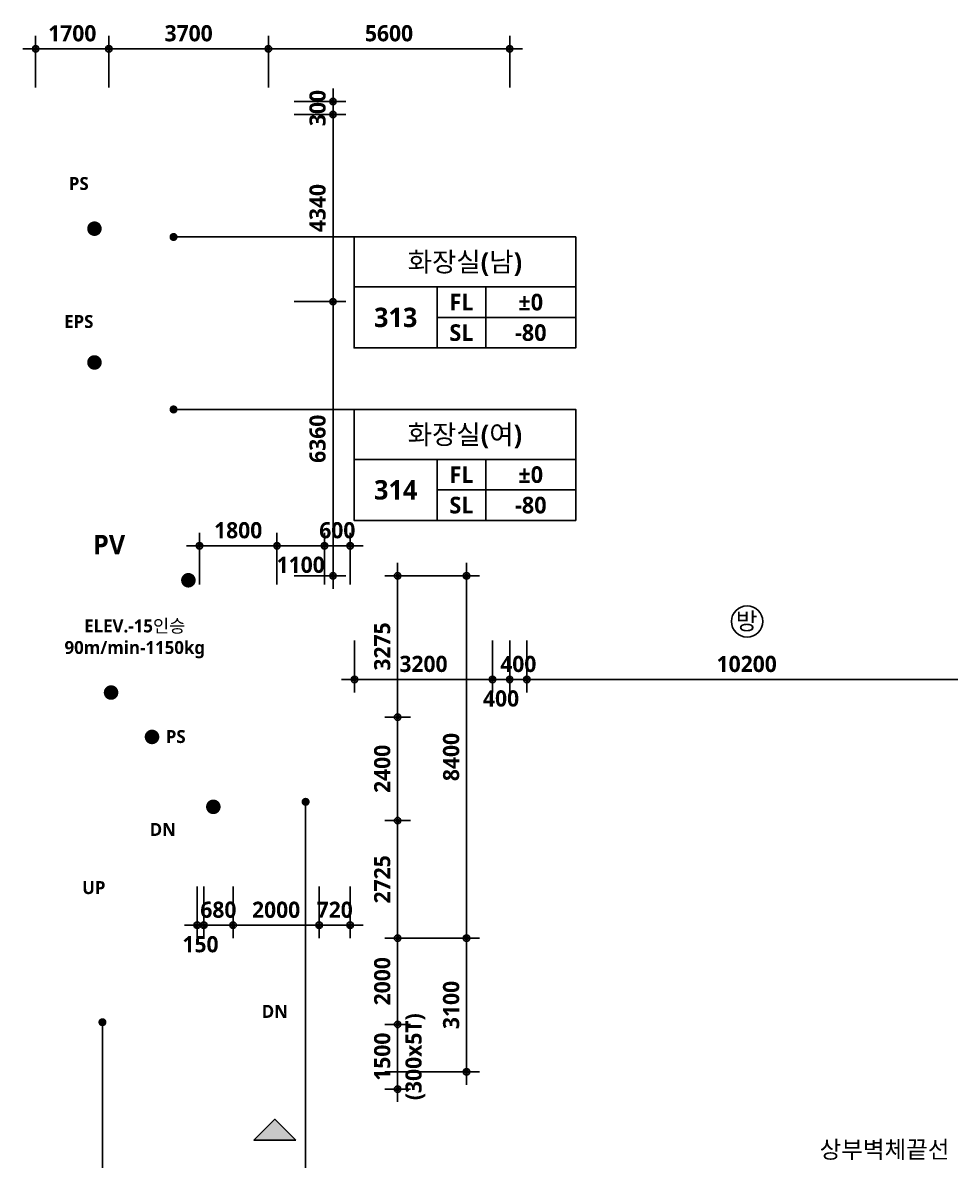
# Model space of a CAD drawing. Header units: millimetres. Extents: x -63924 to 190228206, y 0 to 456875599.
# Drawn here: x 29220 to 50744, y 535299 to 561678 of the extents above; entities that cross this region are included whole.
import ezdxf
from ezdxf.enums import TextEntityAlignment as Align

# ---------------------------------------------------------------- set-up
doc = ezdxf.new("R2010")
doc.units = ezdxf.units.MM
doc.header["$LTSCALE"] = 150
doc.header["$MEASUREMENT"] = 0
doc.header["$PDSIZE"] = -10
doc.layers.get('0').update_dxf_attribs({"linetype": 'CONTINUOUS'})
doc.layers.get('Defpoints').update_dxf_attribs({"color": 153, "linetype": 'CONTINUOUS'})
for name, color, linetype in [('A-ANNO-DIM', 4, 'CONTINUOUS'), ('A-ANNO-ENT', 1, 'CONTINUOUS'), ('A-ANNO-GRA1', 7, 'CONTINUOUS'), ('A-ANNO-LEAD', 4, 'CONTINUOUS'), ('A-ANNO-SYMB', 7, 'CONTINUOUS'), ('A-ANNO-TEXT1', 7, 'CONTINUOUS'), ('A-ANNO-TEXT2', 3, 'CONTINUOUS'), ('A-ANNO-TITL', 7, 'CONTINUOUS'), ('A-FLOR-MARK-ARCH', 1, 'CONTINUOUS')]:
    doc.layers.add(name, color=color, linetype=linetype)
doc.styles.add('2020음성 1차', font='')
doc.styles.add('SH_나눔', font='')
doc.styles.add('SH_대대리576', font='')
doc.styles.add('SH_진천_나눔', font='')
doc.styles.get('2020음성 1차').set_extended_font_data('NanumGothic', bold=True)
doc.styles.get('SH_나눔').set_extended_font_data('NanumGothic', bold=True)
doc.styles.get('SH_대대리576').set_extended_font_data('NanumGothic', bold=True)
doc.styles.get('SH_진천_나눔').set_extended_font_data('NanumGothic', bold=True)
doc.dimstyles.new('SHP300내부', dxfattribs={"dimscale": 150, "dimtxt": 2.5, "dimasz": 1, "dimexe": 2, "dimexo": 2, "dimgap": 1, "dimtad": 1, "dimdec": 0, "dimzin": 0, "dimdsep": 46, "dimtxsty": 'SH_대대리576', "dimblk": 'DIMDOT', "dimcen": 0.09, "dimclrd": 256, "dimclre": 256, "dimclrt": 3, "dimadec": 0, "dimazin": 1, "dimtfac": 1, "dimtdec": 0, "dimtix": 1, "dimtmove": 2, "dimatfit": 0, "dimldrblk": 'DIMDOT', "dimfxl": 1, "dimtolj": 1, "dimtzin": 0, "dimlwd": -1, "dimlwe": -1, "dimarcsym": 0})

# ---------------------------------------------------------------- blocks, each defined once
blk = doc.blocks.new('DIMDOT')
at = {"color": 0}
blk.add_line((-2, 0), (2, 0), dxfattribs=at)
for radius in [0.5, 0.25]:
    blk.add_circle((0, 0), radius, dxfattribs=at)
blk = doc.blocks.new('*D223')
at = {"layer": 'A-ANNO-DIM', "transparency": 16777216}
for p, q in [((40520, 547350), (40520, 546150)), ((40920, 547350), (40920, 546150)), ((40370, 546450), (40220, 546450)), ((40920, 546450), (40520, 546450)), ((41070, 546450), (41220, 546450))]:
    blk.add_line(p, q, dxfattribs=at)
at = {"layer": 'Defpoints', "color": 0, "transparency": 16777216}
for p in [(40520, 547650), (40920, 547650), (40520, 546450)]:
    blk.add_point(p, dxfattribs=at)
at = {"layer": 'A-ANNO-DIM', "linetype": 'ByBlock', "transparency": 16777216, "xscale": 150, "yscale": 150, "zscale": 150}
blk.add_blockref('DIMDOT', (40520, 546450), dxfattribs=at)
at = {"layer": 'A-ANNO-DIM', "linetype": 'ByBlock', "transparency": 16777216, "xscale": 150, "yscale": 150, "zscale": 150, "rotation": 180}
blk.add_blockref('DIMDOT', (40920, 546450), dxfattribs=at)
at = {"layer": 'A-ANNO-DIM', "color": 3, "transparency": 16777216, "insert": (40720, 546806), "char_height": 375, "attachment_point": 5, "style": 'SH_대대리576'}
blk.add_mtext('\\A1;400', dxfattribs=at)
blk = doc.blocks.new('*D1330')
at = {"layer": 'A-ANNO-DIM', "transparency": 16777216}
for p, q in [((37620, 548850), (39820, 548850)), ((39520, 548700), (39520, 540600)), ((37620, 540450), (39820, 540450))]:
    blk.add_line(p, q, dxfattribs=at)
at = {"layer": 'Defpoints', "color": 0, "transparency": 16777216}
for p in [(37320, 548850), (37320, 540450), (39520, 540450)]:
    blk.add_point(p, dxfattribs=at)
at = {"layer": 'A-ANNO-DIM', "linetype": 'ByBlock', "transparency": 16777216, "xscale": 150, "yscale": 150, "zscale": 150}
for p, rotation in [((39520, 548850), 89.99999999999994), ((39520, 540450), 269.9999999999999)]:
    blk.add_blockref('DIMDOT', p, dxfattribs=dict(at, rotation=rotation))
at = {"layer": 'A-ANNO-DIM', "color": 3, "transparency": 16777216, "insert": (39163, 544650), "char_height": 375, "attachment_point": 5, "rotation": 90, "style": 'SH_대대리576'}
blk.add_mtext('\\A1;8400', dxfattribs=at)
blk = doc.blocks.new('*D1337')
at = {"layer": 'A-ANNO-DIM', "transparency": 16777216}
for p, q in [((37620, 540450), (39820, 540450)), ((39520, 537500), (39520, 540300)), ((37620, 537350), (39820, 537350))]:
    blk.add_line(p, q, dxfattribs=at)
at = {"layer": 'Defpoints', "color": 0, "transparency": 16777216}
for p in [(37320, 540450), (39520, 540450), (37320, 537350)]:
    blk.add_point(p, dxfattribs=at)
at = {"layer": 'A-ANNO-DIM', "linetype": 'ByBlock', "transparency": 16777216, "xscale": 150, "yscale": 150, "zscale": 150}
for p, rotation in [((39520, 540450), 90), ((39520, 537350), 270)]:
    blk.add_blockref('DIMDOT', p, dxfattribs=dict(at, rotation=rotation))
at = {"layer": 'A-ANNO-DIM', "color": 3, "transparency": 16777216, "insert": (39163, 538900), "char_height": 375, "attachment_point": 5, "rotation": 90, "style": 'SH_대대리576'}
blk.add_mtext('\\A1;3100', dxfattribs=at)
blk = doc.blocks.new('*D1340')
at = {"layer": 'A-ANNO-DIM', "transparency": 16777216}
for p, q in [((37620, 543175), (38220, 543175)), ((37920, 540600), (37920, 543025)), ((37620, 540450), (38220, 540450))]:
    blk.add_line(p, q, dxfattribs=at)
at = {"layer": 'Defpoints', "color": 0, "transparency": 16777216}
for p in [(37320, 543175), (37920, 543175), (37320, 540450)]:
    blk.add_point(p, dxfattribs=at)
at = {"layer": 'A-ANNO-DIM', "linetype": 'ByBlock', "transparency": 16777216, "xscale": 150, "yscale": 150, "zscale": 150}
for p, rotation in [((37920, 543175), 90), ((37920, 540450), 270)]:
    blk.add_blockref('DIMDOT', p, dxfattribs=dict(at, rotation=rotation))
at = {"layer": 'A-ANNO-DIM', "color": 3, "transparency": 16777216, "insert": (37563, 541813), "char_height": 375, "attachment_point": 5, "rotation": 90, "style": 'SH_대대리576'}
blk.add_mtext('\\A1;2725', dxfattribs=at)
blk = doc.blocks.new('*D1341')
at = {"layer": 'A-ANNO-DIM', "transparency": 16777216}
for p, q in [((37620, 545575), (38220, 545575)), ((37920, 545425), (37920, 543325)), ((37620, 543175), (38220, 543175))]:
    blk.add_line(p, q, dxfattribs=at)
at = {"layer": 'Defpoints', "color": 0, "transparency": 16777216}
for p in [(37320, 545575), (37320, 543175), (37920, 543175)]:
    blk.add_point(p, dxfattribs=at)
at = {"layer": 'A-ANNO-DIM', "linetype": 'ByBlock', "transparency": 16777216, "xscale": 150, "yscale": 150, "zscale": 150}
for p, rotation in [((37920, 545575), 90), ((37920, 543175), 270)]:
    blk.add_blockref('DIMDOT', p, dxfattribs=dict(at, rotation=rotation))
at = {"layer": 'A-ANNO-DIM', "color": 3, "transparency": 16777216, "insert": (37564, 544375), "char_height": 375, "attachment_point": 5, "rotation": 90, "style": 'SH_대대리576'}
blk.add_mtext('\\A1;2400', dxfattribs=at)
blk = doc.blocks.new('*D1342')
at = {"layer": 'A-ANNO-DIM', "transparency": 16777216}
for p, q in [((37620, 548850), (38220, 548850)), ((37920, 545725), (37920, 548700)), ((37620, 545575), (38220, 545575))]:
    blk.add_line(p, q, dxfattribs=at)
at = {"layer": 'Defpoints', "color": 0, "transparency": 16777216}
for p in [(37320, 548850), (37920, 548850), (37320, 545575)]:
    blk.add_point(p, dxfattribs=at)
at = {"layer": 'A-ANNO-DIM', "linetype": 'ByBlock', "transparency": 16777216, "xscale": 150, "yscale": 150, "zscale": 150}
for p, rotation in [((37920, 548850), 90), ((37920, 545575), 270)]:
    blk.add_blockref('DIMDOT', p, dxfattribs=dict(at, rotation=rotation))
at = {"layer": 'A-ANNO-DIM', "color": 3, "transparency": 16777216, "insert": (37563, 547213), "char_height": 375, "attachment_point": 5, "rotation": 90, "style": 'SH_대대리576'}
blk.add_mtext('\\A1;3275', dxfattribs=at)
blk = doc.blocks.new('*D1365')
at = {"layer": 'A-ANNO-DIM', "transparency": 16777216}
for p, q in [((35520, 555210), (36720, 555210)), ((36420, 555060), (36420, 549000)), ((35520, 548850), (36720, 548850))]:
    blk.add_line(p, q, dxfattribs=at)
at = {"layer": 'Defpoints', "color": 0, "transparency": 16777216}
for p in [(35220, 555210), (35220, 548850), (36420, 548850)]:
    blk.add_point(p, dxfattribs=at)
at = {"layer": 'A-ANNO-DIM', "linetype": 'ByBlock', "transparency": 16777216, "xscale": 150, "yscale": 150, "zscale": 150}
for p, rotation in [((36420, 555210), 90.00000000000006), ((36420, 548850), 270.0000000000001)]:
    blk.add_blockref('DIMDOT', p, dxfattribs=dict(at, rotation=rotation))
at = {"layer": 'A-ANNO-DIM', "color": 3, "transparency": 16777216, "insert": (36063, 552030), "char_height": 375, "attachment_point": 5, "rotation": 90, "style": 'SH_대대리576'}
blk.add_mtext('\\A1;6360', dxfattribs=at)
blk = doc.blocks.new('*D1366')
at = {"layer": 'A-ANNO-DIM', "transparency": 16777216}
for p, q in [((31220, 560175), (31220, 561375)), ((34920, 560175), (34920, 561375)), ((31370, 561075), (34770, 561075))]:
    blk.add_line(p, q, dxfattribs=at)
at = {"layer": 'Defpoints', "color": 0, "transparency": 16777216}
for p in [(34920, 561075), (31220, 559875), (34920, 559875)]:
    blk.add_point(p, dxfattribs=at)
at = {"layer": 'A-ANNO-DIM', "linetype": 'ByBlock', "transparency": 16777216, "xscale": 150, "yscale": 150, "zscale": 150, "rotation": 180}
blk.add_blockref('DIMDOT', (31220, 561075), dxfattribs=at)
at = {"layer": 'A-ANNO-DIM', "linetype": 'ByBlock', "transparency": 16777216, "xscale": 150, "yscale": 150, "zscale": 150}
blk.add_blockref('DIMDOT', (34920, 561075), dxfattribs=at)
at = {"layer": 'A-ANNO-DIM', "color": 3, "transparency": 16777216, "insert": (33070, 561432), "char_height": 375, "attachment_point": 5, "style": 'SH_대대리576'}
blk.add_mtext('\\A1;3700', dxfattribs=at)
blk = doc.blocks.new('*D1367')
at = {"layer": 'A-ANNO-DIM', "transparency": 16777216}
for p, q in [((29520, 560175), (29520, 561375)), ((31220, 560175), (31220, 561375)), ((31070, 561075), (29670, 561075))]:
    blk.add_line(p, q, dxfattribs=at)
at = {"layer": 'Defpoints', "color": 0, "transparency": 16777216}
for p in [(29520, 561075), (29520, 559875), (31220, 559875)]:
    blk.add_point(p, dxfattribs=at)
at = {"layer": 'A-ANNO-DIM', "linetype": 'ByBlock', "transparency": 16777216, "xscale": 150, "yscale": 150, "zscale": 150, "rotation": 180}
blk.add_blockref('DIMDOT', (29520, 561075), dxfattribs=at)
at = {"layer": 'A-ANNO-DIM', "linetype": 'ByBlock', "transparency": 16777216, "xscale": 150, "yscale": 150, "zscale": 150}
blk.add_blockref('DIMDOT', (31220, 561075), dxfattribs=at)
at = {"layer": 'A-ANNO-DIM', "color": 3, "transparency": 16777216, "insert": (30370, 561431), "char_height": 375, "attachment_point": 5, "style": 'SH_대대리576'}
blk.add_mtext('\\A1;1700', dxfattribs=at)
blk = doc.blocks.new('*D1368')
at = {"layer": 'A-ANNO-DIM', "transparency": 16777216}
for p, q in [((34920, 560175), (34920, 561375)), ((40520, 560175), (40520, 561375)), ((40370, 561075), (35070, 561075))]:
    blk.add_line(p, q, dxfattribs=at)
at = {"layer": 'Defpoints', "color": 0, "transparency": 16777216}
for p in [(34920, 561075), (34920, 559875), (40520, 559875)]:
    blk.add_point(p, dxfattribs=at)
at = {"layer": 'A-ANNO-DIM', "linetype": 'ByBlock', "transparency": 16777216, "xscale": 150, "yscale": 150, "zscale": 150, "rotation": 180}
blk.add_blockref('DIMDOT', (34920, 561075), dxfattribs=at)
at = {"layer": 'A-ANNO-DIM', "linetype": 'ByBlock', "transparency": 16777216, "xscale": 150, "yscale": 150, "zscale": 150}
blk.add_blockref('DIMDOT', (40520, 561075), dxfattribs=at)
at = {"layer": 'A-ANNO-DIM', "color": 3, "transparency": 16777216, "insert": (37720, 561432), "char_height": 375, "attachment_point": 5, "style": 'SH_대대리576'}
blk.add_mtext('\\A1;5600', dxfattribs=at)
blk = doc.blocks.new('*D1369')
at = {"layer": 'A-ANNO-DIM', "transparency": 16777216}
for p, q in [((35520, 559550), (36720, 559550)), ((36420, 555360), (36420, 559400)), ((35520, 555210), (36720, 555210))]:
    blk.add_line(p, q, dxfattribs=at)
at = {"layer": 'Defpoints', "color": 0, "transparency": 16777216}
for p in [(35220, 559550), (36420, 559550), (35220, 555210)]:
    blk.add_point(p, dxfattribs=at)
at = {"layer": 'A-ANNO-DIM', "linetype": 'ByBlock', "transparency": 16777216, "xscale": 150, "yscale": 150, "zscale": 150}
for p, rotation in [((36420, 559550), 90), ((36420, 555210), 270)]:
    blk.add_blockref('DIMDOT', p, dxfattribs=dict(at, rotation=rotation))
at = {"layer": 'A-ANNO-DIM', "color": 3, "transparency": 16777216, "insert": (36063, 557380), "char_height": 375, "attachment_point": 5, "rotation": 90, "style": 'SH_대대리576'}
blk.add_mtext('\\A1;4340', dxfattribs=at)
blk = doc.blocks.new('*D1373')
at = {"layer": 'A-ANNO-DIM', "transparency": 16777216}
for p, q in [((35120, 548650), (35120, 549850)), ((36220, 548650), (36220, 549850)), ((35270, 549550), (36070, 549550))]:
    blk.add_line(p, q, dxfattribs=at)
at = {"layer": 'Defpoints', "color": 0, "transparency": 16777216}
for p in [(36220, 549550), (35120, 548350), (36220, 548350)]:
    blk.add_point(p, dxfattribs=at)
at = {"layer": 'A-ANNO-DIM', "linetype": 'ByBlock', "transparency": 16777216, "xscale": 150, "yscale": 150, "zscale": 150, "rotation": 180}
blk.add_blockref('DIMDOT', (35120, 549550), dxfattribs=at)
at = {"layer": 'A-ANNO-DIM', "linetype": 'ByBlock', "transparency": 16777216, "xscale": 150, "yscale": 150, "zscale": 150}
blk.add_blockref('DIMDOT', (36220, 549550), dxfattribs=at)
at = {"layer": 'A-ANNO-DIM', "color": 3, "transparency": 16777216, "insert": (35670, 549106), "char_height": 375, "attachment_point": 5, "style": 'SH_대대리576'}
blk.add_mtext('\\A1;1100', dxfattribs=at)
blk = doc.blocks.new('*D1374')
at = {"layer": 'A-ANNO-DIM', "transparency": 16777216}
for p, q in [((36220, 548650), (36220, 549850)), ((36820, 548650), (36820, 549850)), ((36070, 549550), (35920, 549550)), ((36820, 549550), (36220, 549550)), ((36970, 549550), (37120, 549550))]:
    blk.add_line(p, q, dxfattribs=at)
at = {"layer": 'Defpoints', "color": 0, "transparency": 16777216}
for p in [(36220, 549550), (36220, 548350), (36820, 548350)]:
    blk.add_point(p, dxfattribs=at)
at = {"layer": 'A-ANNO-DIM', "linetype": 'ByBlock', "transparency": 16777216, "xscale": 150, "yscale": 150, "zscale": 150}
blk.add_blockref('DIMDOT', (36220, 549550), dxfattribs=at)
at = {"layer": 'A-ANNO-DIM', "linetype": 'ByBlock', "transparency": 16777216, "xscale": 150, "yscale": 150, "zscale": 150, "rotation": 180}
blk.add_blockref('DIMDOT', (36820, 549550), dxfattribs=at)
at = {"layer": 'A-ANNO-DIM', "color": 3, "transparency": 16777216, "insert": (36520, 549907), "char_height": 375, "attachment_point": 5, "style": 'SH_대대리576'}
blk.add_mtext('\\A1;600', dxfattribs=at)
blk = doc.blocks.new('*D1386')
at = {"layer": 'A-ANNO-DIM', "transparency": 16777216}
for p, q in [((33320, 548650), (33320, 549850)), ((35120, 548650), (35120, 549850)), ((33470, 549550), (34970, 549550))]:
    blk.add_line(p, q, dxfattribs=at)
at = {"layer": 'Defpoints', "color": 0, "transparency": 16777216}
for p in [(35120, 549550), (33320, 548350), (35120, 548350)]:
    blk.add_point(p, dxfattribs=at)
at = {"layer": 'A-ANNO-DIM', "linetype": 'ByBlock', "transparency": 16777216, "xscale": 150, "yscale": 150, "zscale": 150, "rotation": 180}
blk.add_blockref('DIMDOT', (33320, 549550), dxfattribs=at)
at = {"layer": 'A-ANNO-DIM', "linetype": 'ByBlock', "transparency": 16777216, "xscale": 150, "yscale": 150, "zscale": 150}
blk.add_blockref('DIMDOT', (35120, 549550), dxfattribs=at)
at = {"layer": 'A-ANNO-DIM', "color": 3, "transparency": 16777216, "insert": (34220, 549907), "char_height": 375, "attachment_point": 5, "style": 'SH_대대리576'}
blk.add_mtext('\\A1;1800', dxfattribs=at)
blk = doc.blocks.new('G$C9D92D8A7')
at = {"layer": 'A-ANNO-GRA1'}
for p, q in [((0, 11), (40, 11)), ((15, 11), (15, 0)), ((23.75, 11), (23.75, 0)), ((15, 5.5), (40, 5.5))]:
    blk.add_line(p, q, dxfattribs=at)
blk.add_lwpolyline([(0, 20), (0, 0), (40, 0), (40, 20)], close=True, dxfattribs=at)
at = {"style": '2020음성 1차'}
for tag, height, p in [('실명', 3.5, (20, 15.5)), ('마감레벨', 3, (31.875, 8.25)), ('실번호', 3.5, (7.5, 5.5)), ('구조레벨', 3, (31.875, 2.75))]:
    blk.add_attdef(tag, text='', height=height, dxfattribs=at).set_placement(p, align=Align.MIDDLE_CENTER)
at = {"layer": 'A-ANNO-TEXT1', "style": 'SH_나눔'}
for s, p in [('FL', (19.375, 8.25)), ('SL', (19.375, 2.75))]:
    blk.add_text(s, height=3, dxfattribs=at).set_placement(p, align=Align.MIDDLE)
blk = doc.blocks.new('방화스크린 TEXT100')
at = {"layer": 'A-ANNO-SYMB'}
blk.add_circle((0, 0), 243, dxfattribs=at)
at = {"layer": 'A-ANNO-TITL', "style": '2020음성 1차'}
blk.add_text('방', height=267, dxfattribs=at).set_placement((-7, 7), align=Align.MIDDLE_CENTER)
blk = doc.blocks.new('*D1790')
at = {"layer": 'A-ANNO-DIM', "transparency": 16777216}
for p, q in [((37920, 538600), (37920, 538750)), ((37620, 538450), (38220, 538450)), ((37920, 538450), (37920, 536950)), ((37620, 536950), (38220, 536950)), ((37920, 536800), (37920, 536650))]:
    blk.add_line(p, q, dxfattribs=at)
at = {"layer": 'Defpoints', "color": 0, "transparency": 16777216}
for p in [(37320, 538450), (37320, 536950), (37920, 536950)]:
    blk.add_point(p, dxfattribs=at)
at = {"layer": 'A-ANNO-DIM', "linetype": 'ByBlock', "transparency": 16777216, "xscale": 150, "yscale": 150, "zscale": 150}
for p, rotation in [((37920, 538450), 270), ((37920, 536950), 90)]:
    blk.add_blockref('DIMDOT', p, dxfattribs=dict(at, rotation=rotation))
at = {"layer": 'A-ANNO-DIM', "color": 3, "transparency": 16777216, "char_height": 375, "attachment_point": 5, "rotation": 90, "style": 'SH_대대리576'}
for s, insert in [('\\A1;(300x5T)', (38330, 537700)), ('\\A1;1500', (37564, 537700))]:
    blk.add_mtext(s, dxfattribs=dict(at, insert=insert))
blk = doc.blocks.new('*D1791')
at = {"layer": 'A-ANNO-DIM', "transparency": 16777216}
for p, q in [((37620, 540450), (38220, 540450)), ((37920, 540300), (37920, 538600)), ((37620, 538450), (38220, 538450))]:
    blk.add_line(p, q, dxfattribs=at)
at = {"layer": 'Defpoints', "color": 0, "transparency": 16777216}
for p in [(37320, 540450), (37320, 538450), (37920, 538450)]:
    blk.add_point(p, dxfattribs=at)
at = {"layer": 'A-ANNO-DIM', "linetype": 'ByBlock', "transparency": 16777216, "xscale": 150, "yscale": 150, "zscale": 150}
for p, rotation in [((37920, 540450), 90), ((37920, 538450), 270)]:
    blk.add_blockref('DIMDOT', p, dxfattribs=dict(at, rotation=rotation))
at = {"layer": 'A-ANNO-DIM', "color": 3, "transparency": 16777216, "insert": (37564, 539450), "char_height": 375, "attachment_point": 5, "rotation": 90, "style": 'SH_대대리576'}
blk.add_mtext('\\A1;2000', dxfattribs=at)
blk = doc.blocks.new('*D2017')
at = {"layer": 'A-ANNO-DIM', "transparency": 16777216}
for p, q in [((33270, 541650), (33270, 540450)), ((33420, 541650), (33420, 540450)), ((33120, 540750), (32970, 540750)), ((33420, 540750), (33270, 540750)), ((33570, 540750), (33720, 540750))]:
    blk.add_line(p, q, dxfattribs=at)
at = {"layer": 'Defpoints', "color": 0, "transparency": 16777216}
for p in [(33270, 541950), (33420, 541950), (33270, 540750)]:
    blk.add_point(p, dxfattribs=at)
at = {"layer": 'A-ANNO-DIM', "linetype": 'ByBlock', "transparency": 16777216, "xscale": 150, "yscale": 150, "zscale": 150}
blk.add_blockref('DIMDOT', (33270, 540750), dxfattribs=at)
at = {"layer": 'A-ANNO-DIM', "linetype": 'ByBlock', "transparency": 16777216, "xscale": 150, "yscale": 150, "zscale": 150, "rotation": 180}
blk.add_blockref('DIMDOT', (33420, 540750), dxfattribs=at)
at = {"layer": 'A-ANNO-DIM', "color": 3, "transparency": 16777216, "insert": (33345, 540306), "char_height": 375, "attachment_point": 5, "style": 'SH_대대리576'}
blk.add_mtext('\\A1;150', dxfattribs=at)
blk = doc.blocks.new('*D2018')
at = {"layer": 'A-ANNO-DIM', "transparency": 16777216}
for p, q in [((33420, 541650), (33420, 540450)), ((34100, 541575), (34100, 540450)), ((33270, 540750), (33120, 540750)), ((33420, 540750), (34100, 540750)), ((34250, 540750), (34400, 540750))]:
    blk.add_line(p, q, dxfattribs=at)
at = {"layer": 'Defpoints', "color": 0, "transparency": 16777216}
for p in [(33420, 541950), (34100, 541875), (34100, 540750)]:
    blk.add_point(p, dxfattribs=at)
at = {"layer": 'A-ANNO-DIM', "linetype": 'ByBlock', "transparency": 16777216, "xscale": 150, "yscale": 150, "zscale": 150}
blk.add_blockref('DIMDOT', (33420, 540750), dxfattribs=at)
at = {"layer": 'A-ANNO-DIM', "linetype": 'ByBlock', "transparency": 16777216, "xscale": 150, "yscale": 150, "zscale": 150, "rotation": 180}
blk.add_blockref('DIMDOT', (34100, 540750), dxfattribs=at)
at = {"layer": 'A-ANNO-DIM', "color": 3, "transparency": 16777216, "insert": (33760, 541107), "char_height": 375, "attachment_point": 5, "style": 'SH_대대리576'}
blk.add_mtext('\\A1;680', dxfattribs=at)
blk = doc.blocks.new('*D2019')
at = {"layer": 'A-ANNO-DIM', "transparency": 16777216}
for p, q in [((34100, 541650), (34100, 540450)), ((36100, 541650), (36100, 540450)), ((35950, 540750), (34250, 540750))]:
    blk.add_line(p, q, dxfattribs=at)
at = {"layer": 'Defpoints', "color": 0, "transparency": 16777216}
for p in [(34100, 541950), (36100, 541950), (34100, 540750)]:
    blk.add_point(p, dxfattribs=at)
at = {"layer": 'A-ANNO-DIM', "linetype": 'ByBlock', "transparency": 16777216, "xscale": 150, "yscale": 150, "zscale": 150, "rotation": 180}
blk.add_blockref('DIMDOT', (34100, 540750), dxfattribs=at)
at = {"layer": 'A-ANNO-DIM', "linetype": 'ByBlock', "transparency": 16777216, "xscale": 150, "yscale": 150, "zscale": 150}
blk.add_blockref('DIMDOT', (36100, 540750), dxfattribs=at)
at = {"layer": 'A-ANNO-DIM', "color": 3, "transparency": 16777216, "insert": (35100, 541106), "char_height": 375, "attachment_point": 5, "style": 'SH_대대리576'}
blk.add_mtext('\\A1;2000', dxfattribs=at)
blk = doc.blocks.new('*D2020')
at = {"layer": 'A-ANNO-DIM', "transparency": 16777216}
for p, q in [((36100, 541650), (36100, 540450)), ((36820, 541650), (36820, 540450)), ((35950, 540750), (35800, 540750)), ((36100, 540750), (36820, 540750)), ((36970, 540750), (37120, 540750))]:
    blk.add_line(p, q, dxfattribs=at)
at = {"layer": 'Defpoints', "color": 0, "transparency": 16777216}
for p in [(36100, 541950), (36820, 541950), (36820, 540750)]:
    blk.add_point(p, dxfattribs=at)
at = {"layer": 'A-ANNO-DIM', "linetype": 'ByBlock', "transparency": 16777216, "xscale": 150, "yscale": 150, "zscale": 150}
blk.add_blockref('DIMDOT', (36100, 540750), dxfattribs=at)
at = {"layer": 'A-ANNO-DIM', "linetype": 'ByBlock', "transparency": 16777216, "xscale": 150, "yscale": 150, "zscale": 150, "rotation": 180}
blk.add_blockref('DIMDOT', (36820, 540750), dxfattribs=at)
at = {"layer": 'A-ANNO-DIM', "color": 3, "transparency": 16777216, "insert": (36460, 541106), "char_height": 375, "attachment_point": 5, "style": 'SH_대대리576'}
blk.add_mtext('\\A1;720', dxfattribs=at)
blk = doc.blocks.new('*D2021')
at = {"layer": 'A-ANNO-DIM', "transparency": 16777216}
for p, q in [((40120, 547350), (40120, 546150)), ((40520, 547350), (40520, 546150)), ((39970, 546450), (39820, 546450)), ((40120, 546450), (40520, 546450)), ((40670, 546450), (40820, 546450))]:
    blk.add_line(p, q, dxfattribs=at)
at = {"layer": 'Defpoints', "color": 0, "transparency": 16777216}
for p in [(40120, 547650), (40520, 547650), (40520, 546450)]:
    blk.add_point(p, dxfattribs=at)
at = {"layer": 'A-ANNO-DIM', "linetype": 'ByBlock', "transparency": 16777216, "xscale": 150, "yscale": 150, "zscale": 150}
blk.add_blockref('DIMDOT', (40120, 546450), dxfattribs=at)
at = {"layer": 'A-ANNO-DIM', "linetype": 'ByBlock', "transparency": 16777216, "xscale": 150, "yscale": 150, "zscale": 150, "rotation": 180}
blk.add_blockref('DIMDOT', (40520, 546450), dxfattribs=at)
at = {"layer": 'A-ANNO-DIM', "color": 3, "transparency": 16777216, "insert": (40320, 546006), "char_height": 375, "attachment_point": 5, "style": 'SH_대대리576'}
blk.add_mtext('\\A1;400', dxfattribs=at)
blk = doc.blocks.new('*D2022')
at = {"layer": 'A-ANNO-DIM', "transparency": 16777216}
for p, q in [((36920, 547350), (36920, 546150)), ((40120, 547350), (40120, 546150)), ((39970, 546450), (37070, 546450))]:
    blk.add_line(p, q, dxfattribs=at)
at = {"layer": 'Defpoints', "color": 0, "transparency": 16777216}
for p in [(36920, 547650), (40120, 547650), (36920, 546450)]:
    blk.add_point(p, dxfattribs=at)
at = {"layer": 'A-ANNO-DIM', "linetype": 'ByBlock', "transparency": 16777216, "xscale": 150, "yscale": 150, "zscale": 150, "rotation": 180}
blk.add_blockref('DIMDOT', (36920, 546450), dxfattribs=at)
at = {"layer": 'A-ANNO-DIM', "linetype": 'ByBlock', "transparency": 16777216, "xscale": 150, "yscale": 150, "zscale": 150}
blk.add_blockref('DIMDOT', (40120, 546450), dxfattribs=at)
at = {"layer": 'A-ANNO-DIM', "color": 3, "transparency": 16777216, "insert": (38520, 546807), "char_height": 375, "attachment_point": 5, "style": 'SH_대대리576'}
blk.add_mtext('\\A1;3200', dxfattribs=at)
blk = doc.blocks.new('*D2023')
at = {"layer": 'A-ANNO-DIM', "transparency": 16777216}
for p, q in [((40920, 547350), (40920, 546150)), ((51120, 547350), (51120, 546150)), ((41070, 546450), (50970, 546450))]:
    blk.add_line(p, q, dxfattribs=at)
at = {"layer": 'Defpoints', "color": 0, "transparency": 16777216}
for p in [(40920, 547650), (51120, 547650), (51120, 546450)]:
    blk.add_point(p, dxfattribs=at)
at = {"layer": 'A-ANNO-DIM', "linetype": 'ByBlock', "transparency": 16777216, "xscale": 150, "yscale": 150, "zscale": 150, "rotation": 180}
blk.add_blockref('DIMDOT', (40920, 546450), dxfattribs=at)
at = {"layer": 'A-ANNO-DIM', "linetype": 'ByBlock', "transparency": 16777216, "xscale": 150, "yscale": 150, "zscale": 150}
blk.add_blockref('DIMDOT', (51120, 546450), dxfattribs=at)
at = {"layer": 'A-ANNO-DIM', "color": 3, "transparency": 16777216, "insert": (46020, 546806), "char_height": 375, "attachment_point": 5, "style": 'SH_대대리576'}
blk.add_mtext('\\A1;10200', dxfattribs=at)
blk = doc.blocks.new('*D2111')
at = {"layer": 'A-ANNO-DIM', "transparency": 16777216}
for p, q in [((36420, 560000), (36420, 560150)), ((35520, 559850), (36720, 559850)), ((36420, 559850), (36420, 559550)), ((35520, 559550), (36720, 559550)), ((36420, 559400), (36420, 559250))]:
    blk.add_line(p, q, dxfattribs=at)
at = {"layer": 'Defpoints', "color": 0, "transparency": 16777216}
for p in [(35220, 559850), (35220, 559550), (36420, 559550)]:
    blk.add_point(p, dxfattribs=at)
at = {"layer": 'A-ANNO-DIM', "linetype": 'ByBlock', "transparency": 16777216, "xscale": 150, "yscale": 150, "zscale": 150}
for p, rotation in [((36420, 559850), 270), ((36420, 559550), 90)]:
    blk.add_blockref('DIMDOT', p, dxfattribs=dict(at, rotation=rotation))
at = {"layer": 'A-ANNO-DIM', "color": 3, "transparency": 16777216, "insert": (36063, 559700), "char_height": 375, "attachment_point": 5, "rotation": 90, "style": 'SH_대대리576'}
blk.add_mtext('\\A1;300', dxfattribs=at)

msp = doc.modelspace()

# ---------------------------------------------------------------- hatches: boundary and pattern name
at = {"layer": 'A-ANNO-ENT'}
msp.add_hatch(color=256, dxfattribs=at).paths.add_polyline_path([(34586, 535766), (35554, 535766), (35070, 536250)])

# ---------------------------------------------------------------- linework, layer by layer
at = {"const_width": 93.8}
for points in [[(32673.1, 556710, -1), (32766.9, 556710, -1)], [(32673.1, 552710, -1), (32766.9, 552710, -1)], [(35784.4, 543657.2, -1), (35784.4, 543563.4, -1)], [(31070, 538546.9, 1), (31070, 538453.1, 1)]]:
    msp.add_lwpolyline(points, format="xyb", close=True, dxfattribs=at)
for points in [[(32720, 556710), (36910, 556710)], [(32720, 552710), (36910, 552710)], [(35784.4, 543610.3), (35784.4, 534202.2)], [(31070, 538500), (31070, 534702.2)]]:
    msp.add_lwpolyline(points)
at = {"layer": 'A-ANNO-ENT'}
msp.add_lwpolyline([(35554, 535766), (34586, 535766), (35070, 536250)], close=True, dxfattribs=at)
at = {"layer": 'A-ANNO-LEAD'}
msp.add_lwpolyline([(46020, 536750, 0, 83.3, 0), (46145, 536533.5, 0, 0, 0), (46713.5, 535548.8, 0, 0, 0), (47713.5, 535548.8, 0, 0, 0)], format="xyseb", dxfattribs=at)
at = {"layer": 'A-FLOR-MARK-ARCH', "const_width": 168.8}
for points in [[(30799.8, 556902.8, 1), (30968.5, 556902.8, 1)], [(30799.8, 553800, 1), (30968.5, 553800, 1)], [(32979.5, 548749, 1), (33148.2, 548749, 1)], [(31185.6, 546145, 1), (31354.4, 546145, 1)], [(32135.6, 545116.1, 1), (32304.4, 545116.1, 1)], [(33558.6, 543495.5, 1), (33727.3, 543495.5, 1)]]:
    msp.add_lwpolyline(points, format="xyb", close=True, dxfattribs=at)

# ---------------------------------------------------------------- block references
at = {"xscale": 1.5, "yscale": 1.5, "zscale": 1.5}
msp.add_blockref('방화스크린 TEXT100', (46030, 547793), dxfattribs=at)
at = {"layer": 'A-ANNO-TEXT1'}
ref = msp.add_blockref('G$C9D92D8A7', (36910, 554138.6), dxfattribs=dict(at, xscale=128.5714285714286, yscale=128.5714285714286, zscale=128.5714285714286))
ref.add_attrib('실명', '화장실(남)', dxfattribs={"layer": 'A-ANNO-TEXT2', "height": 450, "style": '2020음성 1차'}).set_placement((39481.4, 556131.4, 191285.7), align=Align.MIDDLE_CENTER)
ref.add_attrib('실번호', '313', dxfattribs={"layer": 'A-ANNO-TEXT2', "height": 450, "style": '2020음성 1차'}).set_placement((37874.3, 554845.7, 191285.7), align=Align.MIDDLE_CENTER)
ref.add_attrib('마감레벨', '%%P0', dxfattribs={"height": 385.71, "style": '2020음성 1차'}).set_placement((41008.2, 555199.3, 191285.7), align=Align.MIDDLE_CENTER)
ref.add_attrib('구조레벨', '-80', dxfattribs={"height": 385.71, "style": '2020음성 1차'}).set_placement((41008.2, 554492.1, 191285.7), align=Align.MIDDLE_CENTER)
ref = msp.add_blockref('G$C9D92D8A7', (36910, 550138.6), dxfattribs=dict(at, xscale=128.5714285714286, yscale=128.5714285714286, zscale=128.5714285714286))
ref.add_attrib('실명', '화장실(여)', dxfattribs={"layer": 'A-ANNO-TEXT2', "height": 450, "style": '2020음성 1차'}).set_placement((39481.4, 552131.4, 191285.7), align=Align.MIDDLE_CENTER)
ref.add_attrib('실번호', '314', dxfattribs={"layer": 'A-ANNO-TEXT2', "height": 450, "style": '2020음성 1차'}).set_placement((37874.3, 550845.7, 191285.7), align=Align.MIDDLE_CENTER)
ref.add_attrib('마감레벨', '%%P0', dxfattribs={"height": 385.71, "style": '2020음성 1차'}).set_placement((41008.2, 551199.3, 191285.7), align=Align.MIDDLE_CENTER)
ref.add_attrib('구조레벨', '-80', dxfattribs={"height": 385.71, "style": '2020음성 1차'}).set_placement((41008.2, 550492.1, 191285.7), align=Align.MIDDLE_CENTER)

# ---------------------------------------------------------------- texts
at = {"layer": 'A-ANNO-TEXT1', "style": 'SH_진천_나눔'}
for s, height, p in [('PS', 300, (30520, 557950)), ('EPS', 300, (30520, 554750)), ('PV', 450, (31224, 549577.6)), ('PS', 300, (32770, 545125)), ('DN', 300, (32470, 542970)), ('UP', 300, (30870, 541620)), ('DN', 300, (35070, 538750))]:
    msp.add_text(s, height=height, dxfattribs=at).set_placement(p, align=Align.MIDDLE)
for s, p in [('ELEV.-15인승', (31820, 547690)), ('90m/min-1150kg', (31820, 547190))]:
    msp.add_text(s, height=300, dxfattribs=at).set_placement(p, align=Align.MIDDLE_CENTER)
at = {"layer": 'A-ANNO-TEXT1', "style": '2020음성 1차'}
msp.add_text('상부벽체끝선', height=400, dxfattribs=at).set_placement((47713.5, 535548.8), align=Align.MIDDLE_LEFT)

# ---------------------------------------------------------------- dimensions: what is measured, and where the dimension line sits
at = {"layer": 'A-ANNO-DIM'}
for base, p1, p2, angle, picture, middle in [((29520, 561075), (31220, 559875), (29520, 559875), 180, '*D1367', (30370, 561430.6)), ((34920, 561075), (31220, 559875), (34920, 559875), 0, '*D1366', (33070, 561431.9)), ((34920, 561075), (40520, 559875), (34920, 559875), 180, '*D1368', (37720, 561431.9)), ((36420, 559550), (35220, 559850), (35220, 559550), 270, '*D2111', (36063.1, 559700)), ((36420, 559550), (35220, 555210), (35220, 559550), 90, '*D1369', (36063.1, 557380)), ((36420, 548850), (35220, 555210), (35220, 548850), 270, '*D1365', (36063.1, 552030)), ((35120, 549550), (33320, 548350), (35120, 548350), 180, '*D1386', (34220, 549906.9)), ((36220, 549550), (36820, 548350), (36220, 548350), 0, '*D1374', (36520, 549906.9)), ((37920, 548850), (37320, 545575), (37320, 548850), 90, '*D1342', (37563.1, 547212.5)), ((39520, 540450), (37320, 548850), (37320, 540450), 90, '*D1330', (39163.1, 544650)), ((51120, 546450), (40920, 547650), (51120, 547650), 180, '*D2023', (46020, 546806.1)), ((37920, 543175), (37320, 545575), (37320, 543175), 270, '*D1341', (37563.9, 544375)), ((37920, 543175), (37320, 540450), (37320, 543175), 90, '*D1340', (37563.3, 541812.5)), ((34099.9, 540750), (33420, 541950), (34099.9, 541875), 180, '*D2018', (33759.9, 541106.9)), ((36820, 540750), (36099.9, 541950), (36820, 541950), 180, '*D2020', (36459.9, 541106.1)), ((37920, 538450), (37320, 540450), (37320, 538450), 270, '*D1791', (37563.9, 539450)), ((39520, 540450), (37320, 537350), (37320, 540450), 270, '*D1337', (39163.1, 538900))]:
    dim = msp.add_linear_dim(base=base, p1=p1, p2=p2, angle=angle, dimstyle='SHP300내부', dxfattribs=at)
    dim.commit()
    dim.dimension.update_dxf_attribs({"geometry": picture, "text_midpoint": middle})
for base, p1, p2, picture, middle in [((36220, 549550), (35120, 548350), (36220, 548350), '*D1373', (35670, 549105.6)), ((40520, 546450), (40120, 547650), (40520, 547650), '*D2021', (40320, 546005.6))]:
    dim = msp.add_linear_dim(base=base, p1=p1, p2=p2, angle=180, dimstyle='SHP300내부', dxfattribs=at)
    dim.commit()
    dim.dimension.update_dxf_attribs({"geometry": picture, "text_midpoint": middle, "dimtype": 160})
for base, p1, p2, picture, middle in [((36920, 546450), (40120, 547650), (36920, 547650), '*D2022', (38520, 546806.9)), ((40520, 546450), (40920, 547650), (40520, 547650), '*D223', (40720, 546805.6)), ((34099.9, 540750), (36099.9, 541950), (34099.9, 541950), '*D2019', (35099.9, 541106.1))]:
    dim = msp.add_linear_dim(base=base, p1=p1, p2=p2, dimstyle='SHP300내부', dxfattribs=at)
    dim.commit()
    dim.dimension.update_dxf_attribs({"geometry": picture, "text_midpoint": middle})
dim = msp.add_linear_dim(base=(33270, 540750), p1=(33420, 541950), p2=(33270, 541950), dimstyle='SHP300내부', dxfattribs=at)
dim.commit()
dim.dimension.update_dxf_attribs({"geometry": '*D2017', "text_midpoint": (33345, 540306.1), "dimtype": 160})
dim = msp.add_linear_dim(base=(37920, 536950), p1=(37320, 538450), p2=(37320, 536950), angle=90, text='<>\\X(300x5T)', dimstyle='SHP300내부', override={"dimtxsty": 'SH_대대리576', "dimldrblk": 'DIMDOT'}, dxfattribs=at)
dim.commit()
dim.dimension.update_dxf_attribs({"geometry": '*D1790', "text_midpoint": (37920, 537700)})

doc.saveas('drawing.dxf')
